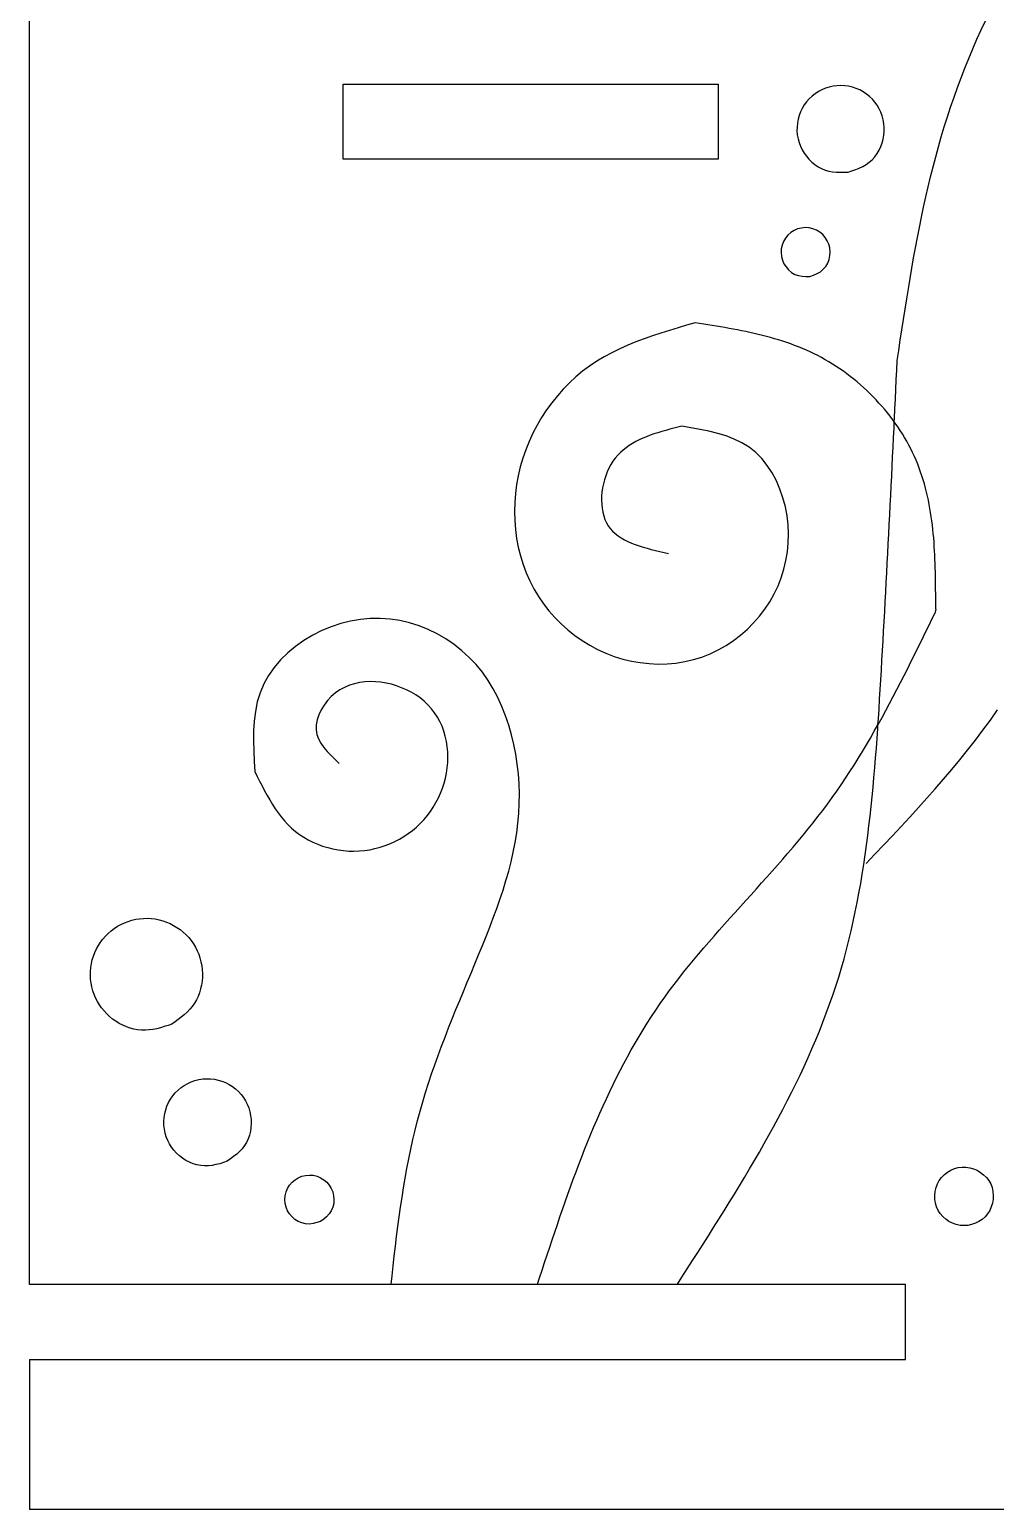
# Model space of a CAD drawing. Extents: x -3475 to 3475, y -2114 to 2114.
# Drawn here: x -1659 to -1288, y -1846 to -1277 of the extents above; entities that cross this region are included whole.
import ezdxf

# ---------------------------------------------------------------- set-up
doc = ezdxf.new("R2010")
doc.units = 0
doc.header["$MEASUREMENT"] = 0
doc.layers.get('0').update_dxf_attribs({"linetype": 'CONTINUOUS'})

msp = doc.modelspace()

# ---------------------------------------------------------------- linework, layer by layer
for p, q in [((-1659.3, -1759.11), (-1659.3, -1182.43)), ((-1293.34, -1276.67), (-1291.64, -1273.05)), ((-1296.59, -1283.99), (-1294.99, -1280.32)), ((-1294.99, -1280.32), (-1293.34, -1276.67)), ((-1298.13, -1287.68), (-1296.59, -1283.99)), ((-1301.08, -1295.11), (-1299.63, -1291.39)), ((-1299.63, -1291.39), (-1298.13, -1287.68)), ((-1302.48, -1298.86), (-1301.08, -1295.11)), ((-1538.78, -1326.41), (-1538.78, -1297.56)), ((-1538.78, -1297.56), (-1394.54, -1297.56)), ((-1394.54, -1297.56), (-1394.54, -1326.41)), ((-1358.42, -1302.23), (-1359.51, -1303.26)), ((-1357.24, -1301.29), (-1358.42, -1302.23)), ((-1355.97, -1300.47), (-1357.24, -1301.29)), ((-1354.64, -1299.76), (-1355.97, -1300.47)), ((-1353.25, -1299.18), (-1354.64, -1299.76)), ((-1351.82, -1298.72), (-1353.25, -1299.18)), ((-1350.34, -1298.39), (-1351.82, -1298.72)), ((-1348.85, -1298.19), (-1350.34, -1298.39)), ((-1347.34, -1298.14), (-1348.85, -1298.19)), ((-1345.84, -1298.21), (-1347.34, -1298.14)), ((-1344.34, -1298.42), (-1345.84, -1298.21)), ((-1342.87, -1298.76), (-1344.34, -1298.42)), ((-1341.44, -1299.23), (-1342.87, -1298.76)), ((-1340.06, -1299.83), (-1341.44, -1299.23)), ((-1338.74, -1300.55), (-1340.06, -1299.83)), ((-1337.48, -1301.39), (-1338.74, -1300.55)), ((-1336.31, -1302.33), (-1337.48, -1301.39)), ((-1335.22, -1303.38), (-1336.31, -1302.33)), ((-1305.12, -1306.4), (-1303.83, -1302.62)), ((-1303.83, -1302.62), (-1302.48, -1298.86)), ((-1362.84, -1308.25), (-1363.38, -1309.66)), ((-1362.18, -1306.9), (-1362.84, -1308.25)), ((-1361.4, -1305.61), (-1362.18, -1306.9)), ((-1360.51, -1304.39), (-1361.4, -1305.61)), ((-1359.51, -1303.26), (-1360.51, -1304.39)), ((-1334.24, -1304.52), (-1335.22, -1303.38)), ((-1333.36, -1305.74), (-1334.24, -1304.52)), ((-1332.59, -1307.04), (-1333.36, -1305.74)), ((-1331.94, -1308.41), (-1332.59, -1307.04)), ((-1331.42, -1309.82), (-1331.94, -1308.41)), ((-1306.37, -1310.19), (-1305.12, -1306.4)), ((-1364.2, -1314.1), (-1364.21, -1315.61)), ((-1364.06, -1312.6), (-1364.2, -1314.1)), ((-1363.79, -1311.11), (-1364.06, -1312.6)), ((-1363.38, -1309.66), (-1363.79, -1311.11)), ((-1331.02, -1311.27), (-1331.42, -1309.82)), ((-1330.76, -1312.75), (-1331.02, -1311.27)), ((-1330.64, -1314.25), (-1330.76, -1312.75)), ((-1330.65, -1315.75), (-1330.64, -1314.25)), ((-1308.72, -1317.81), (-1307.57, -1314)), ((-1307.57, -1314), (-1306.37, -1310.19)), ((-1364.21, -1315.61), (-1364.09, -1317.11)), ((-1364.09, -1317.11), (-1363.82, -1318.59)), ((-1363.82, -1318.59), (-1363.43, -1320.04)), ((-1363.43, -1320.04), (-1362.9, -1321.44)), ((-1331.47, -1320.19), (-1331.06, -1318.73)), ((-1331.06, -1318.73), (-1330.79, -1317.25)), ((-1330.79, -1317.25), (-1330.65, -1315.75)), ((-1309.82, -1321.65), (-1308.72, -1317.81)), ((-1362.9, -1321.44), (-1362.26, -1322.8)), ((-1362.26, -1322.8), (-1361.49, -1324.1)), ((-1361.49, -1324.1), (-1360.61, -1325.34)), ((-1360.61, -1325.34), (-1359.62, -1326.49)), ((-1335.32, -1326.64), (-1334.33, -1325.53)), ((-1334.33, -1325.53), (-1333.44, -1324.3)), ((-1333.44, -1324.3), (-1332.66, -1323)), ((-1332.66, -1323), (-1332, -1321.62)), ((-1332, -1321.62), (-1331.47, -1320.19)), ((-1311.89, -1329.34), (-1310.88, -1325.49)), ((-1310.88, -1325.49), (-1309.82, -1321.65)), ((-1394.54, -1326.41), (-1538.78, -1326.41)), ((-1359.62, -1326.49), (-1358.53, -1327.56)), ((-1358.53, -1327.56), (-1357.35, -1328.52)), ((-1357.35, -1328.52), (-1356.1, -1329.37)), ((-1356.1, -1329.37), (-1354.78, -1330.08)), ((-1354.78, -1330.08), (-1353.4, -1330.64)), ((-1353.4, -1330.64), (-1351.98, -1331.03)), ((-1351.98, -1331.03), (-1350.53, -1331.29)), ((-1350.53, -1331.29), (-1349.05, -1331.44)), ((-1349.05, -1331.44), (-1347.54, -1331.49)), ((-1347.54, -1331.49), (-1346.03, -1331.5)), ((-1346.03, -1331.5), (-1344.5, -1331.47)), ((-1344.5, -1331.47), (-1343.06, -1330.97)), ((-1343.06, -1330.97), (-1341.64, -1330.45)), ((-1341.64, -1330.45), (-1340.24, -1329.88)), ((-1340.24, -1329.88), (-1338.9, -1329.24)), ((-1338.9, -1329.24), (-1337.62, -1328.5)), ((-1337.62, -1328.5), (-1336.43, -1327.64)), ((-1336.43, -1327.64), (-1335.32, -1326.64)), ((-1312.86, -1333.21), (-1311.89, -1329.34)), ((-1314.68, -1340.96), (-1313.79, -1337.08)), ((-1313.79, -1337.08), (-1312.86, -1333.21)), ((-1315.53, -1344.85), (-1314.68, -1340.96)), ((-1316.36, -1348.75), (-1315.53, -1344.85)), ((-1365.32, -1353.88), (-1366.57, -1354.68)), ((-1363.96, -1353.29), (-1365.32, -1353.88)), ((-1362.53, -1352.92), (-1363.96, -1353.29)), ((-1361.05, -1352.78), (-1362.53, -1352.92)), ((-1359.57, -1352.87), (-1361.05, -1352.78)), ((-1358.12, -1353.19), (-1359.57, -1352.87)), ((-1356.75, -1353.73), (-1358.12, -1353.19)), ((-1355.47, -1354.48), (-1356.75, -1353.73)), ((-1317.92, -1356.58), (-1317.15, -1352.66)), ((-1317.15, -1352.66), (-1316.36, -1348.75)), ((-1369.92, -1359.45), (-1370.23, -1360.9)), ((-1369.37, -1358.07), (-1369.92, -1359.45)), ((-1368.62, -1356.8), (-1369.37, -1358.07)), ((-1367.68, -1355.66), (-1368.62, -1356.8)), ((-1366.57, -1354.68), (-1367.68, -1355.66)), ((-1354.33, -1355.42), (-1355.47, -1354.48)), ((-1353.35, -1356.53), (-1354.33, -1355.42)), ((-1352.55, -1357.79), (-1353.35, -1356.53)), ((-1351.96, -1359.15), (-1352.55, -1357.79)), ((-1351.59, -1360.58), (-1351.96, -1359.15)), ((-1318.65, -1360.5), (-1317.92, -1356.58)), ((-1370.23, -1360.9), (-1370.32, -1362.38)), ((-1370.32, -1362.38), (-1370.18, -1363.85)), ((-1370.18, -1363.85), (-1369.81, -1365.28)), ((-1369.81, -1365.28), (-1369.22, -1366.64)), ((-1352.4, -1366.37), (-1351.86, -1364.97)), ((-1351.86, -1364.97), (-1351.54, -1363.52)), ((-1351.45, -1362.05), (-1351.59, -1360.58)), ((-1351.54, -1363.52), (-1351.45, -1362.05)), ((-1320.06, -1368.36), (-1319.37, -1364.43)), ((-1319.37, -1364.43), (-1318.65, -1360.5)), ((-1369.22, -1366.64), (-1368.43, -1367.89)), ((-1368.43, -1367.89), (-1367.45, -1369.02)), ((-1367.45, -1369.02), (-1366.3, -1369.98)), ((-1366.3, -1369.98), (-1365.03, -1370.73)), ((-1365.03, -1370.73), (-1363.66, -1371.22)), ((-1363.66, -1371.22), (-1362.22, -1371.46)), ((-1359.25, -1371.52), (-1357.84, -1371.02)), ((-1357.84, -1371.02), (-1356.48, -1370.45)), ((-1356.48, -1370.45), (-1355.21, -1369.73)), ((-1355.21, -1369.73), (-1354.09, -1368.8)), ((-1354.09, -1368.8), (-1353.15, -1367.66)), ((-1353.15, -1367.66), (-1352.4, -1366.37)), ((-1320.73, -1372.3), (-1320.06, -1368.36)), ((-1362.22, -1371.46), (-1360.75, -1371.53)), ((-1360.75, -1371.53), (-1359.25, -1371.52)), ((-1322.02, -1380.19), (-1321.38, -1376.24)), ((-1321.38, -1376.24), (-1320.73, -1372.3)), ((-1322.65, -1384.14), (-1322.02, -1380.19)), ((-1323.87, -1392.05), (-1323.26, -1388.09)), ((-1323.26, -1388.09), (-1322.65, -1384.14)), ((-1416.54, -1393.32), (-1419.79, -1394.39)), ((-1413.26, -1392.29), (-1416.54, -1393.32)), ((-1409.96, -1391.29), (-1413.26, -1392.29)), ((-1406.65, -1390.32), (-1409.96, -1391.29)), ((-1403.34, -1389.36), (-1406.65, -1390.32)), ((-1401.71, -1389.62), (-1403.34, -1389.36)), ((-1400.08, -1389.87), (-1401.71, -1389.62)), ((-1398.45, -1390.13), (-1400.08, -1389.87)), ((-1396.82, -1390.4), (-1398.45, -1390.13)), ((-1395.19, -1390.67), (-1396.82, -1390.4)), ((-1393.57, -1390.94), (-1395.19, -1390.67)), ((-1391.95, -1391.22), (-1393.57, -1390.94)), ((-1390.33, -1391.51), (-1391.95, -1391.22)), ((-1388.71, -1391.8), (-1390.33, -1391.51)), ((-1387.1, -1392.11), (-1388.71, -1391.8)), ((-1385.49, -1392.43), (-1387.1, -1392.11)), ((-1383.89, -1392.76), (-1385.49, -1392.43)), ((-1382.29, -1393.1), (-1383.89, -1392.76)), ((-1380.69, -1393.46), (-1382.29, -1393.1)), ((-1379.1, -1393.83), (-1380.69, -1393.46)), ((-1377.52, -1394.22), (-1379.1, -1393.83)), ((-1324.47, -1396), (-1323.87, -1392.05)), ((-1432.37, -1399.38), (-1435.37, -1400.85)), ((-1429.3, -1398.01), (-1432.37, -1399.38)), ((-1426.17, -1396.73), (-1429.3, -1398.01)), ((-1423, -1395.53), (-1426.17, -1396.73)), ((-1419.79, -1394.39), (-1423, -1395.53)), ((-1375.94, -1394.62), (-1377.52, -1394.22)), ((-1374.37, -1395.05), (-1375.94, -1394.62)), ((-1372.81, -1395.49), (-1374.37, -1395.05)), ((-1371.26, -1395.96), (-1372.81, -1395.49)), ((-1369.71, -1396.45), (-1371.26, -1395.96)), ((-1368.17, -1396.96), (-1369.71, -1396.45)), ((-1366.64, -1397.49), (-1368.17, -1396.96)), ((-1365.12, -1398.05), (-1366.64, -1397.49)), ((-1363.61, -1398.64), (-1365.12, -1398.05)), ((-1362.11, -1399.25), (-1363.61, -1398.64)), ((-1360.61, -1399.89), (-1362.11, -1399.25)), ((-1325.06, -1399.96), (-1324.47, -1396)), ((-1441.17, -1404.15), (-1443.94, -1405.99)), ((-1438.31, -1402.43), (-1441.17, -1404.15)), ((-1435.37, -1400.85), (-1438.31, -1402.43)), ((-1359.13, -1400.56), (-1360.61, -1399.89)), ((-1357.66, -1401.26), (-1359.13, -1400.56)), ((-1356.21, -1402), (-1357.66, -1401.26)), ((-1354.76, -1402.76), (-1356.21, -1402)), ((-1353.33, -1403.56), (-1354.76, -1402.76)), ((-1351.91, -1404.39), (-1353.33, -1403.56)), ((-1350.5, -1405.25), (-1351.91, -1404.39)), ((-1349.11, -1406.15), (-1350.5, -1405.25)), ((-1325.83, -1407.62), (-1325.66, -1403.92)), ((-1325.66, -1403.92), (-1325.06, -1399.96)), ((-1449.22, -1410.13), (-1451.7, -1412.42)), ((-1446.63, -1407.99), (-1449.22, -1410.13)), ((-1443.94, -1405.99), (-1446.63, -1407.99)), ((-1347.73, -1407.07), (-1349.11, -1406.15)), ((-1346.37, -1408.02), (-1347.73, -1407.07)), ((-1345.03, -1409), (-1346.37, -1408.02)), ((-1343.7, -1410.01), (-1345.03, -1409)), ((-1342.39, -1411.04), (-1343.7, -1410.01)), ((-1341.11, -1412.1), (-1342.39, -1411.04)), ((-1326.01, -1411.32), (-1325.83, -1407.62)), ((-1454.08, -1414.85), (-1456.35, -1417.4)), ((-1451.7, -1412.42), (-1454.08, -1414.85)), ((-1339.84, -1413.19), (-1341.11, -1412.1)), ((-1338.59, -1414.3), (-1339.84, -1413.19)), ((-1337.36, -1415.43), (-1338.59, -1414.3)), ((-1336.16, -1416.59), (-1337.36, -1415.43)), ((-1334.98, -1417.78), (-1336.16, -1416.59)), ((-1326.36, -1418.73), (-1326.18, -1415.03)), ((-1326.18, -1415.03), (-1326.01, -1411.32)), ((-1458.49, -1420.08), (-1460.51, -1422.86)), ((-1456.35, -1417.4), (-1458.49, -1420.08)), ((-1333.82, -1418.98), (-1334.98, -1417.78)), ((-1332.68, -1420.21), (-1333.82, -1418.98)), ((-1331.57, -1421.45), (-1332.68, -1420.21)), ((-1330.49, -1422.72), (-1331.57, -1421.45)), ((-1326.72, -1426.14), (-1326.54, -1422.43)), ((-1326.54, -1422.43), (-1326.36, -1418.73)), ((-1462.39, -1425.75), (-1464.14, -1428.73)), ((-1460.51, -1422.86), (-1462.39, -1425.75)), ((-1329.43, -1424.01), (-1330.49, -1422.72)), ((-1328.4, -1425.32), (-1329.43, -1424.01)), ((-1327.4, -1426.64), (-1328.4, -1425.32)), ((-1326.78, -1427.49), (-1327.4, -1426.64)), ((-1326.89, -1429.84), (-1326.78, -1427.49)), ((-1326.78, -1427.49), (-1326.72, -1426.14)), ((-1326.42, -1427.98), (-1326.78, -1427.49)), ((-1325.48, -1429.34), (-1326.42, -1427.98)), ((-1465.74, -1431.8), (-1467.2, -1434.95)), ((-1464.14, -1428.73), (-1465.74, -1431.8)), ((-1423.52, -1433.76), (-1424.89, -1434.39)), ((-1422.12, -1433.17), (-1423.52, -1433.76)), ((-1420.69, -1432.62), (-1422.12, -1433.17)), ((-1419.23, -1432.11), (-1420.69, -1432.62)), ((-1417.74, -1431.63), (-1419.23, -1432.11)), ((-1416.23, -1431.17), (-1417.74, -1431.63)), ((-1414.7, -1430.73), (-1416.23, -1431.17)), ((-1413.16, -1430.31), (-1414.7, -1430.73)), ((-1411.6, -1429.9), (-1413.16, -1430.31)), ((-1410.04, -1429.5), (-1411.6, -1429.9)), ((-1408.48, -1429.1), (-1410.04, -1429.5)), ((-1404.97, -1429.7), (-1408.48, -1429.1)), ((-1401.49, -1430.34), (-1404.97, -1429.7)), ((-1398.06, -1431.05), (-1401.49, -1430.34)), ((-1394.71, -1431.89), (-1398.06, -1431.05)), ((-1391.47, -1432.89), (-1394.71, -1431.89)), ((-1388.36, -1434.08), (-1391.47, -1432.89)), ((-1327.25, -1437.25), (-1327.07, -1433.55)), ((-1327.07, -1433.55), (-1326.89, -1429.84)), ((-1324.56, -1430.72), (-1325.48, -1429.34)), ((-1323.68, -1432.11), (-1324.56, -1430.72)), ((-1322.83, -1433.52), (-1323.68, -1432.11)), ((-1322.01, -1434.94), (-1322.83, -1433.52)), ((-1468.5, -1438.17), (-1469.64, -1441.45)), ((-1467.2, -1434.95), (-1468.5, -1438.17)), ((-1432.13, -1439.27), (-1433.14, -1440.31)), ((-1431.05, -1438.3), (-1432.13, -1439.27)), ((-1429.92, -1437.4), (-1431.05, -1438.3)), ((-1428.74, -1436.56), (-1429.92, -1437.4)), ((-1427.5, -1435.78), (-1428.74, -1436.56)), ((-1426.22, -1435.06), (-1427.5, -1435.78)), ((-1424.89, -1434.39), (-1426.22, -1435.06)), ((-1385.41, -1435.51), (-1388.36, -1434.08)), ((-1382.64, -1437.23), (-1385.41, -1435.51)), ((-1380.08, -1439.26), (-1382.64, -1437.23)), ((-1377.75, -1441.6), (-1380.08, -1439.26)), ((-1327.43, -1440.96), (-1327.25, -1437.25)), ((-1321.22, -1436.37), (-1322.01, -1434.94)), ((-1320.46, -1437.82), (-1321.22, -1436.37)), ((-1319.74, -1439.28), (-1320.46, -1437.82)), ((-1319.06, -1440.75), (-1319.74, -1439.28)), ((-1470.61, -1444.78), (-1471.41, -1448.16)), ((-1469.64, -1441.45), (-1470.61, -1444.78)), ((-1436.51, -1445.26), (-1437.16, -1446.68)), ((-1435.78, -1443.9), (-1436.51, -1445.26)), ((-1434.97, -1442.62), (-1435.78, -1443.9)), ((-1434.09, -1441.42), (-1434.97, -1442.62)), ((-1433.14, -1440.31), (-1434.09, -1441.42)), ((-1375.65, -1444.22), (-1377.75, -1441.6)), ((-1373.78, -1447.08), (-1375.65, -1444.22)), ((-1327.79, -1448.38), (-1327.61, -1444.67)), ((-1327.61, -1444.67), (-1327.43, -1440.96)), ((-1318.41, -1442.23), (-1319.06, -1440.75)), ((-1317.8, -1443.73), (-1318.41, -1442.23)), ((-1317.22, -1445.23), (-1317.8, -1443.73)), ((-1316.67, -1446.74), (-1317.22, -1445.23)), ((-1471.41, -1448.16), (-1472.03, -1451.58)), ((-1438.23, -1449.69), (-1438.64, -1451.25)), ((-1437.74, -1448.16), (-1438.23, -1449.69)), ((-1437.16, -1446.68), (-1437.74, -1448.16)), ((-1372.15, -1450.14), (-1373.78, -1447.08)), ((-1370.75, -1453.35), (-1372.15, -1450.14)), ((-1327.98, -1452.08), (-1327.79, -1448.38)), ((-1316.15, -1448.26), (-1316.67, -1446.74)), ((-1315.67, -1449.8), (-1316.15, -1448.26)), ((-1315.22, -1451.34), (-1315.67, -1449.8)), ((-1472.48, -1455.03), (-1472.75, -1458.49)), ((-1472.03, -1451.58), (-1472.48, -1455.03)), ((-1439.33, -1456.03), (-1439.37, -1457.61)), ((-1439.19, -1454.43), (-1439.33, -1456.03)), ((-1438.96, -1452.84), (-1439.19, -1454.43)), ((-1438.64, -1451.25), (-1438.96, -1452.84)), ((-1369.6, -1456.69), (-1370.75, -1453.35)), ((-1368.69, -1460.12), (-1369.6, -1456.69)), ((-1328.34, -1459.51), (-1328.16, -1455.8)), ((-1328.16, -1455.8), (-1327.98, -1452.08)), ((-1314.8, -1452.89), (-1315.22, -1451.34)), ((-1314.4, -1454.45), (-1314.8, -1452.89)), ((-1314.03, -1456.01), (-1314.4, -1454.45)), ((-1313.69, -1457.59), (-1314.03, -1456.01)), ((-1472.75, -1458.49), (-1472.84, -1461.95)), ((-1472.84, -1461.95), (-1472.75, -1465.41)), ((-1439.37, -1457.61), (-1439.31, -1459.17)), ((-1439.31, -1459.17), (-1439.16, -1460.7)), ((-1439.16, -1460.7), (-1438.9, -1462.18)), ((-1438.9, -1462.18), (-1438.54, -1463.6)), ((-1368.04, -1463.58), (-1368.69, -1460.12)), ((-1328.53, -1463.22), (-1328.34, -1459.51)), ((-1313.38, -1459.17), (-1313.69, -1457.59)), ((-1313.08, -1460.76), (-1313.38, -1459.17)), ((-1312.82, -1462.36), (-1313.08, -1460.76)), ((-1312.57, -1463.96), (-1312.82, -1462.36)), ((-1472.75, -1465.41), (-1472.48, -1468.86)), ((-1438.54, -1463.6), (-1438.07, -1464.95)), ((-1438.07, -1464.95), (-1437.49, -1466.22)), ((-1437.49, -1466.22), (-1436.79, -1467.4)), ((-1436.79, -1467.4), (-1435.99, -1468.5)), ((-1367.63, -1467.06), (-1368.04, -1463.58)), ((-1367.47, -1470.53), (-1367.63, -1467.06)), ((-1328.91, -1470.65), (-1328.72, -1466.94)), ((-1328.72, -1466.94), (-1328.53, -1463.22)), ((-1312.35, -1465.57), (-1312.57, -1463.96)), ((-1312.14, -1467.19), (-1312.35, -1465.57)), ((-1311.96, -1468.81), (-1312.14, -1467.19)), ((-1472.48, -1468.86), (-1472.02, -1472.28)), ((-1472.02, -1472.28), (-1471.39, -1475.66)), ((-1435.99, -1468.5), (-1435.09, -1469.5)), ((-1435.09, -1469.5), (-1434.09, -1470.43)), ((-1434.09, -1470.43), (-1433, -1471.28)), ((-1433, -1471.28), (-1431.83, -1472.07)), ((-1431.83, -1472.07), (-1430.58, -1472.79)), ((-1430.58, -1472.79), (-1429.26, -1473.45)), ((-1429.26, -1473.45), (-1427.88, -1474.06)), ((-1367.56, -1473.99), (-1367.47, -1470.53)), ((-1329.1, -1474.37), (-1328.91, -1470.65)), ((-1311.79, -1470.44), (-1311.96, -1468.81)), ((-1311.65, -1472.07), (-1311.79, -1470.44)), ((-1311.51, -1473.71), (-1311.65, -1472.07)), ((-1311.4, -1475.35), (-1311.51, -1473.71)), ((-1471.39, -1475.66), (-1470.56, -1478.99)), ((-1470.56, -1478.99), (-1469.56, -1482.27)), ((-1427.88, -1474.06), (-1426.44, -1474.62)), ((-1426.44, -1474.62), (-1424.95, -1475.14)), ((-1424.95, -1475.14), (-1423.42, -1475.62)), ((-1423.42, -1475.62), (-1421.84, -1476.07)), ((-1421.84, -1476.07), (-1420.24, -1476.49)), ((-1420.24, -1476.49), (-1418.61, -1476.89)), ((-1418.61, -1476.89), (-1416.96, -1477.28)), ((-1416.96, -1477.28), (-1415.3, -1477.65)), ((-1415.3, -1477.65), (-1413.63, -1478.02)), ((-1368.45, -1480.79), (-1367.89, -1477.41)), ((-1367.89, -1477.41), (-1367.56, -1473.99)), ((-1329.48, -1481.81), (-1329.29, -1478.09)), ((-1329.29, -1478.09), (-1329.1, -1474.37)), ((-1311.3, -1477), (-1311.4, -1475.35)), ((-1311.21, -1478.65), (-1311.3, -1477)), ((-1311.14, -1480.3), (-1311.21, -1478.65)), ((-1469.56, -1482.27), (-1468.37, -1485.47)), ((-1370.26, -1487.37), (-1369.24, -1484.12)), ((-1369.24, -1484.12), (-1368.45, -1480.79)), ((-1329.68, -1485.53), (-1329.48, -1481.81)), ((-1311.07, -1481.96), (-1311.14, -1480.3)), ((-1311.02, -1483.62), (-1311.07, -1481.96)), ((-1310.98, -1485.29), (-1311.02, -1483.62)), ((-1468.37, -1485.47), (-1466.99, -1488.6)), ((-1466.99, -1488.6), (-1465.42, -1491.64)), ((-1372.97, -1493.63), (-1371.51, -1490.55)), ((-1371.51, -1490.55), (-1370.26, -1487.37)), ((-1330.08, -1492.98), (-1329.88, -1489.26)), ((-1329.88, -1489.26), (-1329.68, -1485.53)), ((-1310.94, -1486.95), (-1310.98, -1485.29)), ((-1310.92, -1488.62), (-1310.94, -1486.95)), ((-1310.9, -1490.29), (-1310.92, -1488.62)), ((-1310.89, -1491.97), (-1310.9, -1490.29)), ((-1465.42, -1491.64), (-1463.66, -1494.58)), ((-1463.66, -1494.58), (-1461.73, -1497.41)), ((-1374.64, -1496.61), (-1372.97, -1493.63)), ((-1330.28, -1496.71), (-1330.08, -1492.98)), ((-1310.88, -1493.64), (-1310.89, -1491.97)), ((-1310.88, -1495.32), (-1310.88, -1493.64)), ((-1310.87, -1496.99), (-1310.88, -1495.32)), ((-1461.73, -1497.41), (-1459.62, -1500.11)), ((-1459.62, -1500.11), (-1457.35, -1502.7)), ((-1380.87, -1504.79), (-1378.61, -1502.21)), ((-1378.61, -1502.21), (-1376.53, -1499.47)), ((-1376.53, -1499.47), (-1374.64, -1496.61)), ((-1330.69, -1504.18), (-1330.48, -1500.44)), ((-1330.48, -1500.44), (-1330.28, -1496.71)), ((-1312.21, -1503.1), (-1311.24, -1501.11)), ((-1310.88, -1499.51), (-1311.24, -1501.11)), ((-1310.88, -1499.51), (-1310.87, -1498.67)), ((-1310.87, -1498.67), (-1310.87, -1496.99)), ((-1546.93, -1507.71), (-1550.43, -1509.48)), ((-1543.32, -1506.22), (-1546.93, -1507.71)), ((-1539.64, -1505.01), (-1543.32, -1506.22)), ((-1535.89, -1504.08), (-1539.64, -1505.01)), ((-1532.11, -1503.45), (-1535.89, -1504.08)), ((-1528.3, -1503.1), (-1532.11, -1503.45)), ((-1524.48, -1503.05), (-1528.3, -1503.1)), ((-1520.68, -1503.29), (-1524.48, -1503.05)), ((-1516.91, -1503.84), (-1520.68, -1503.29)), ((-1513.19, -1504.69), (-1516.91, -1503.84)), ((-1509.54, -1505.84), (-1513.19, -1504.69)), ((-1505.98, -1507.26), (-1509.54, -1505.84)), ((-1502.53, -1508.95), (-1505.98, -1507.26)), ((-1457.35, -1502.7), (-1454.92, -1505.14)), ((-1454.92, -1505.14), (-1452.36, -1507.44)), ((-1452.36, -1507.44), (-1449.66, -1509.58)), ((-1385.9, -1509.5), (-1383.3, -1507.23)), ((-1383.3, -1507.23), (-1380.87, -1504.79)), ((-1331.11, -1511.65), (-1330.9, -1507.91)), ((-1330.9, -1507.91), (-1330.69, -1504.18)), ((-1314.88, -1508.59), (-1313.54, -1505.85)), ((-1313.54, -1505.85), (-1312.21, -1503.1)), ((-1553.81, -1511.51), (-1557.01, -1513.79)), ((-1550.43, -1509.48), (-1553.81, -1511.51)), ((-1499.21, -1510.89), (-1502.53, -1508.95)), ((-1496.03, -1513.06), (-1499.21, -1510.89)), ((-1493.03, -1515.45), (-1496.03, -1513.06)), ((-1449.66, -1509.58), (-1446.84, -1511.56)), ((-1446.84, -1511.56), (-1443.9, -1513.36)), ((-1443.9, -1513.36), (-1440.86, -1514.98)), ((-1394.49, -1515.17), (-1391.5, -1513.48)), ((-1391.5, -1513.48), (-1388.63, -1511.58)), ((-1388.63, -1511.58), (-1385.9, -1509.5)), ((-1331.32, -1515.39), (-1331.11, -1511.65)), ((-1317.56, -1514.08), (-1316.21, -1511.34)), ((-1316.21, -1511.34), (-1314.88, -1508.59)), ((-1562.77, -1519.01), (-1565.25, -1521.92)), ((-1560.01, -1516.29), (-1562.77, -1519.01)), ((-1557.01, -1513.79), (-1560.01, -1516.29)), ((-1490.21, -1518.04), (-1493.03, -1515.45)), ((-1487.6, -1520.82), (-1490.21, -1518.04)), ((-1440.86, -1514.98), (-1437.73, -1516.41)), ((-1437.73, -1516.41), (-1434.51, -1517.64)), ((-1434.51, -1517.64), (-1431.22, -1518.65)), ((-1431.22, -1518.65), (-1427.86, -1519.46)), ((-1407.37, -1519.65), (-1404.04, -1518.89)), ((-1404.04, -1518.89), (-1400.77, -1517.88)), ((-1400.77, -1517.88), (-1397.58, -1516.64)), ((-1397.58, -1516.64), (-1394.49, -1515.17)), ((-1331.76, -1522.88), (-1331.54, -1519.13)), ((-1331.54, -1519.13), (-1331.32, -1515.39)), ((-1320.26, -1519.54), (-1318.91, -1516.81)), ((-1318.91, -1516.81), (-1317.56, -1514.08)), ((-1567.42, -1525), (-1569.24, -1528.25)), ((-1565.25, -1521.92), (-1567.42, -1525)), ((-1485.2, -1523.77), (-1487.6, -1520.82)), ((-1483.01, -1526.88), (-1485.2, -1523.77)), ((-1427.86, -1519.46), (-1424.47, -1520.05)), ((-1424.47, -1520.05), (-1421.04, -1520.42)), ((-1421.04, -1520.42), (-1417.6, -1520.57)), ((-1417.6, -1520.57), (-1414.17, -1520.49)), ((-1414.17, -1520.49), (-1410.75, -1520.19)), ((-1410.75, -1520.19), (-1407.37, -1519.65)), ((-1331.98, -1526.63), (-1331.76, -1522.88)), ((-1324.39, -1527.7), (-1323, -1524.99)), ((-1323, -1524.99), (-1321.63, -1522.27)), ((-1321.63, -1522.27), (-1320.26, -1519.54)), ((-1569.24, -1528.25), (-1570.67, -1531.64)), ((-1539.98, -1530.52), (-1541.69, -1531.71)), ((-1538.19, -1529.54), (-1539.98, -1530.52)), ((-1536.32, -1528.75), (-1538.19, -1529.54)), ((-1534.39, -1528.14), (-1536.32, -1528.75)), ((-1532.4, -1527.7), (-1534.39, -1528.14)), ((-1530.38, -1527.44), (-1532.4, -1527.7)), ((-1528.33, -1527.34), (-1530.38, -1527.44)), ((-1526.27, -1527.38), (-1528.33, -1527.34)), ((-1524.21, -1527.58), (-1526.27, -1527.38)), ((-1522.17, -1527.91), (-1524.21, -1527.58)), ((-1520.15, -1528.37), (-1522.17, -1527.91)), ((-1518.16, -1528.96), (-1520.15, -1528.37)), ((-1516.23, -1529.67), (-1518.16, -1528.96)), ((-1514.35, -1530.49), (-1516.23, -1529.67)), ((-1512.54, -1531.43), (-1514.35, -1530.49)), ((-1481.03, -1530.12), (-1483.01, -1526.88)), ((-1479.24, -1533.49), (-1481.03, -1530.12)), ((-1332.43, -1534.13), (-1332.2, -1530.38)), ((-1332.2, -1530.38), (-1331.98, -1526.63)), ((-1327.19, -1533.1), (-1325.78, -1530.41)), ((-1325.78, -1530.41), (-1324.39, -1527.7)), ((-1571.73, -1535.15), (-1572.47, -1538.77)), ((-1570.67, -1531.64), (-1571.73, -1535.15)), ((-1546.06, -1536.37), (-1547.18, -1538.19)), ((-1544.75, -1534.66), (-1546.06, -1536.37)), ((-1543.28, -1533.09), (-1544.75, -1534.66)), ((-1541.69, -1531.71), (-1543.28, -1533.09)), ((-1510.8, -1532.48), (-1512.54, -1531.43)), ((-1509.15, -1533.64), (-1510.8, -1532.48)), ((-1507.6, -1534.91), (-1509.15, -1533.64)), ((-1506.14, -1536.28), (-1507.6, -1534.91)), ((-1504.8, -1537.75), (-1506.14, -1536.28)), ((-1477.65, -1536.96), (-1479.24, -1533.49)), ((-1332.66, -1537.89), (-1332.43, -1534.13)), ((-1330.05, -1538.47), (-1328.61, -1535.79)), ((-1328.61, -1535.79), (-1327.19, -1533.1)), ((-1572.47, -1538.77), (-1572.93, -1542.49)), ((-1548.71, -1542.01), (-1549.06, -1543.93)), ((-1548.07, -1540.08), (-1548.71, -1542.01)), ((-1547.18, -1538.19), (-1548.07, -1540.08)), ((-1503.58, -1539.31), (-1504.8, -1537.75)), ((-1502.49, -1540.97), (-1503.58, -1539.31)), ((-1501.54, -1542.72), (-1502.49, -1540.97)), ((-1476.24, -1540.52), (-1477.65, -1536.96)), ((-1475.01, -1544.14), (-1476.24, -1540.52)), ((-1333.06, -1543.92), (-1332.9, -1541.65)), ((-1332.98, -1543.79), (-1331.51, -1541.13)), ((-1332.9, -1541.65), (-1332.66, -1537.89)), ((-1331.51, -1541.13), (-1330.05, -1538.47)), ((-1289.86, -1542.14), (-1287.11, -1538.21)), ((-1573.16, -1546.29), (-1573.21, -1550.15)), ((-1572.93, -1542.49), (-1573.16, -1546.29)), ((-1549.06, -1543.93), (-1549.1, -1545.82)), ((-1549.1, -1545.82), (-1548.8, -1547.64)), ((-1548.8, -1547.64), (-1548.18, -1549.38)), ((-1500.71, -1544.53), (-1501.54, -1542.72)), ((-1500.02, -1546.42), (-1500.71, -1544.53)), ((-1499.45, -1548.35), (-1500.02, -1546.42)), ((-1473.95, -1547.82), (-1475.01, -1544.14)), ((-1335.99, -1549.05), (-1334.47, -1546.43)), ((-1334.47, -1546.43), (-1333.06, -1543.92)), ((-1333.42, -1549.16), (-1333.15, -1545.4)), ((-1333.15, -1545.4), (-1333.06, -1543.92)), ((-1333.02, -1543.85), (-1332.98, -1543.79)), ((-1295.6, -1549.86), (-1292.7, -1546.02)), ((-1292.7, -1546.02), (-1289.86, -1542.14)), ((-1573.21, -1550.15), (-1573.11, -1554.06)), ((-1548.18, -1549.38), (-1547.28, -1551.06)), ((-1547.28, -1551.06), (-1546.15, -1552.68)), ((-1546.15, -1552.68), (-1544.84, -1554.26)), ((-1499.01, -1550.33), (-1499.45, -1548.35)), ((-1498.69, -1552.34), (-1499.01, -1550.33)), ((-1498.5, -1554.37), (-1498.69, -1552.34)), ((-1473.05, -1551.54), (-1473.95, -1547.82)), ((-1472.32, -1555.29), (-1473.05, -1551.54)), ((-1339.08, -1554.27), (-1337.52, -1551.67)), ((-1337.52, -1551.67), (-1335.99, -1549.05)), ((-1333.98, -1556.67), (-1333.69, -1552.91)), ((-1333.69, -1552.91), (-1333.42, -1549.16)), ((-1298.58, -1553.66), (-1295.6, -1549.86)), ((-1573.11, -1554.06), (-1572.93, -1558)), ((-1572.93, -1558), (-1572.7, -1561.96)), ((-1544.84, -1554.26), (-1543.39, -1555.81)), ((-1543.39, -1555.81), (-1541.85, -1557.34)), ((-1541.85, -1557.34), (-1540.26, -1558.85)), ((-1498.67, -1560.49), (-1498.49, -1558.46)), ((-1498.44, -1556.42), (-1498.5, -1554.37)), ((-1498.49, -1558.46), (-1498.44, -1556.42)), ((-1471.75, -1559.05), (-1472.32, -1555.29)), ((-1471.34, -1562.84), (-1471.75, -1559.05)), ((-1342.26, -1559.41), (-1340.66, -1556.85)), ((-1340.66, -1556.85), (-1339.08, -1554.27)), ((-1334.28, -1560.42), (-1333.98, -1556.67)), ((-1304.71, -1561.15), (-1301.61, -1557.42)), ((-1301.61, -1557.42), (-1298.58, -1553.66)), ((-1572.7, -1561.96), (-1571.78, -1563.81)), ((-1571.78, -1563.81), (-1570.86, -1565.65)), ((-1499.89, -1566.45), (-1499.37, -1564.49)), ((-1499.37, -1564.49), (-1498.96, -1562.5)), ((-1498.96, -1562.5), (-1498.67, -1560.49)), ((-1471.08, -1566.63), (-1471.34, -1562.84)), ((-1347.24, -1567), (-1345.55, -1564.49)), ((-1345.55, -1564.49), (-1343.89, -1561.96)), ((-1343.89, -1561.96), (-1342.26, -1559.41)), ((-1334.94, -1567.91), (-1334.6, -1564.17)), ((-1334.6, -1564.17), (-1334.28, -1560.42)), ((-1311.04, -1568.52), (-1307.85, -1564.85)), ((-1307.85, -1564.85), (-1304.71, -1561.15)), ((-1570.86, -1565.65), (-1569.92, -1567.48)), ((-1569.92, -1567.48), (-1568.97, -1569.29)), ((-1568.97, -1569.29), (-1567.99, -1571.08)), ((-1502.09, -1572.09), (-1501.26, -1570.26)), ((-1501.26, -1570.26), (-1500.52, -1568.37)), ((-1500.52, -1568.37), (-1499.89, -1566.45)), ((-1470.97, -1570.43), (-1471.08, -1566.63)), ((-1471.01, -1574.22), (-1470.97, -1570.43)), ((-1350.7, -1571.96), (-1348.95, -1569.49)), ((-1348.95, -1569.49), (-1347.24, -1567)), ((-1335.3, -1571.65), (-1334.94, -1567.91)), ((-1314.27, -1572.17), (-1311.04, -1568.52)), ((-1567.99, -1571.08), (-1566.98, -1572.83)), ((-1566.98, -1572.83), (-1565.93, -1574.55)), ((-1565.93, -1574.55), (-1564.84, -1576.22)), ((-1564.84, -1576.22), (-1563.71, -1577.84)), ((-1505.19, -1577.28), (-1504.06, -1575.61)), ((-1504.06, -1575.61), (-1503.03, -1573.88)), ((-1503.03, -1573.88), (-1502.09, -1572.09)), ((-1471.19, -1578), (-1471.01, -1574.22)), ((-1354.29, -1576.84), (-1352.48, -1574.41)), ((-1352.48, -1574.41), (-1350.7, -1571.96)), ((-1336.09, -1579.12), (-1335.68, -1575.39)), ((-1335.68, -1575.39), (-1335.3, -1571.65)), ((-1320.84, -1579.41), (-1317.54, -1575.8)), ((-1317.54, -1575.8), (-1314.27, -1572.17)), ((-1563.71, -1577.84), (-1562.52, -1579.4)), ((-1562.52, -1579.4), (-1561.26, -1580.9)), ((-1561.26, -1580.9), (-1559.94, -1582.33)), ((-1510.55, -1583.27), (-1509.09, -1581.89)), ((-1509.09, -1581.89), (-1507.7, -1580.43)), ((-1507.7, -1580.43), (-1506.4, -1578.89)), ((-1506.4, -1578.89), (-1505.19, -1577.28)), ((-1471.98, -1585.51), (-1471.52, -1581.77)), ((-1471.52, -1581.77), (-1471.19, -1578)), ((-1359.89, -1584), (-1358, -1581.63)), ((-1358, -1581.63), (-1356.13, -1579.25)), ((-1356.13, -1579.25), (-1354.29, -1576.84)), ((-1336.52, -1582.84), (-1336.09, -1579.12)), ((-1324.17, -1583), (-1320.84, -1579.41)), ((-1559.94, -1582.33), (-1558.55, -1583.68)), ((-1558.55, -1583.68), (-1557.08, -1584.95)), ((-1557.08, -1584.95), (-1555.52, -1586.13)), ((-1555.52, -1586.13), (-1553.88, -1587.22)), ((-1553.88, -1587.22), (-1552.16, -1588.21)), ((-1517.11, -1587.92), (-1515.37, -1586.89)), ((-1515.37, -1586.89), (-1513.7, -1585.77)), ((-1513.7, -1585.77), (-1512.09, -1584.56)), ((-1512.09, -1584.56), (-1510.55, -1583.27)), ((-1472.58, -1589.23), (-1471.98, -1585.51)), ((-1363.76, -1588.69), (-1361.82, -1586.36)), ((-1361.82, -1586.36), (-1359.89, -1584)), ((-1337.46, -1590.26), (-1336.97, -1586.55)), ((-1336.97, -1586.55), (-1336.52, -1582.84)), ((-1330.87, -1590.16), (-1327.51, -1586.59)), ((-1327.51, -1586.59), (-1324.17, -1583)), ((-1552.16, -1588.21), (-1550.37, -1589.11)), ((-1550.37, -1589.11), (-1548.52, -1589.9)), ((-1548.52, -1589.9), (-1546.62, -1590.6)), ((-1546.62, -1590.6), (-1544.67, -1591.19)), ((-1544.67, -1591.19), (-1542.69, -1591.68)), ((-1542.69, -1591.68), (-1540.68, -1592.06)), ((-1540.68, -1592.06), (-1538.64, -1592.33)), ((-1538.64, -1592.33), (-1536.6, -1592.49)), ((-1536.6, -1592.49), (-1534.56, -1592.53)), ((-1534.56, -1592.53), (-1532.51, -1592.47)), ((-1532.51, -1592.47), (-1530.49, -1592.28)), ((-1530.49, -1592.28), (-1528.48, -1591.98)), ((-1528.48, -1591.98), (-1526.49, -1591.57)), ((-1526.49, -1591.57), (-1524.54, -1591.05)), ((-1524.54, -1591.05), (-1522.61, -1590.42)), ((-1522.61, -1590.42), (-1520.73, -1589.69)), ((-1520.73, -1589.69), (-1518.89, -1588.85)), ((-1518.89, -1588.85), (-1517.11, -1587.92)), ((-1474.13, -1596.59), (-1473.3, -1592.92)), ((-1473.3, -1592.92), (-1472.58, -1589.23)), ((-1367.7, -1593.33), (-1365.72, -1591.02)), ((-1365.72, -1591.02), (-1363.76, -1588.69)), ((-1337.98, -1593.96), (-1337.46, -1590.26)), ((-1334.24, -1593.73), (-1330.87, -1590.16)), ((-1475.07, -1600.24), (-1474.13, -1596.59)), ((-1373.73, -1600.21), (-1371.71, -1597.92)), ((-1371.71, -1597.92), (-1369.7, -1595.63)), ((-1369.7, -1595.63), (-1367.7, -1593.33)), ((-1339.11, -1601.33), (-1338.52, -1597.65)), ((-1338.52, -1597.65), (-1337.98, -1593.96)), ((-1337.62, -1597.29), (-1334.24, -1593.73)), ((-1477.23, -1607.48), (-1476.11, -1603.87)), ((-1476.11, -1603.87), (-1475.07, -1600.24)), ((-1377.8, -1604.76), (-1375.76, -1602.48)), ((-1375.76, -1602.48), (-1373.73, -1600.21)), ((-1339.72, -1605), (-1339.11, -1601.33)), ((-1478.42, -1611.07), (-1477.23, -1607.48)), ((-1383.93, -1611.55), (-1381.89, -1609.29)), ((-1381.89, -1609.29), (-1379.84, -1607.02)), ((-1379.84, -1607.02), (-1377.8, -1604.76)), ((-1341.07, -1612.3), (-1340.38, -1608.65)), ((-1340.38, -1608.65), (-1339.72, -1605)), ((-1481, -1618.22), (-1479.68, -1614.65)), ((-1479.68, -1614.65), (-1478.42, -1611.07)), ((-1388.02, -1616.08), (-1385.98, -1613.81)), ((-1385.98, -1613.81), (-1383.93, -1611.55)), ((-1342.57, -1619.55), (-1341.8, -1615.93)), ((-1341.8, -1615.93), (-1341.07, -1612.3)), ((-1626.73, -1622.25), (-1625.47, -1621.43)), ((-1625.47, -1621.43), (-1624.15, -1620.7)), ((-1624.15, -1620.7), (-1622.79, -1620.07)), ((-1622.79, -1620.07), (-1621.38, -1619.53)), ((-1621.38, -1619.53), (-1619.94, -1619.09)), ((-1619.94, -1619.09), (-1618.48, -1618.75)), ((-1618.48, -1618.75), (-1616.99, -1618.52)), ((-1616.99, -1618.52), (-1615.49, -1618.39)), ((-1615.49, -1618.39), (-1613.99, -1618.36)), ((-1613.99, -1618.36), (-1612.49, -1618.44)), ((-1612.49, -1618.44), (-1611, -1618.62)), ((-1611, -1618.62), (-1609.53, -1618.91)), ((-1609.53, -1618.91), (-1608.07, -1619.3)), ((-1608.07, -1619.3), (-1606.65, -1619.79)), ((-1606.65, -1619.79), (-1605.27, -1620.38)), ((-1605.27, -1620.38), (-1603.93, -1621.06)), ((-1603.93, -1621.06), (-1602.64, -1621.84)), ((-1482.37, -1621.77), (-1481, -1618.22)), ((-1394.11, -1622.89), (-1392.09, -1620.62)), ((-1392.09, -1620.62), (-1390.06, -1618.35)), ((-1390.06, -1618.35), (-1388.02, -1616.08)), ((-1343.39, -1623.16), (-1342.57, -1619.55)), ((-1632.02, -1627.53), (-1631.12, -1626.34)), ((-1631.12, -1626.34), (-1630.13, -1625.2)), ((-1630.13, -1625.2), (-1629.06, -1624.14)), ((-1629.06, -1624.14), (-1627.93, -1623.15)), ((-1627.93, -1623.15), (-1626.73, -1622.25)), ((-1602.64, -1621.84), (-1601.41, -1622.7)), ((-1601.41, -1622.7), (-1600.25, -1623.65)), ((-1600.25, -1623.65), (-1599.15, -1624.68)), ((-1599.15, -1624.68), (-1598.12, -1625.78)), ((-1598.12, -1625.78), (-1597.18, -1626.95)), ((-1597.18, -1626.95), (-1596.31, -1628.18)), ((-1485.2, -1628.85), (-1483.77, -1625.31)), ((-1483.77, -1625.31), (-1482.37, -1621.77)), ((-1398.11, -1627.47), (-1396.12, -1625.18)), ((-1396.12, -1625.18), (-1394.11, -1622.89)), ((-1345.16, -1630.32), (-1344.25, -1626.75)), ((-1344.25, -1626.75), (-1343.39, -1623.16)), ((-1635.19, -1634.31), (-1634.75, -1632.87)), ((-1634.75, -1632.87), (-1634.21, -1631.47)), ((-1634.21, -1631.47), (-1633.57, -1630.11)), ((-1633.57, -1630.11), (-1632.84, -1628.79)), ((-1632.84, -1628.79), (-1632.02, -1627.53)), ((-1596.31, -1628.18), (-1595.54, -1629.47)), ((-1595.54, -1629.47), (-1594.86, -1630.81)), ((-1594.86, -1630.81), (-1594.28, -1632.19)), ((-1594.28, -1632.19), (-1593.79, -1633.6)), ((-1488.1, -1635.89), (-1486.65, -1632.37)), ((-1486.65, -1632.37), (-1485.2, -1628.85)), ((-1403.99, -1634.41), (-1402.05, -1632.09)), ((-1402.05, -1632.09), (-1400.09, -1629.77)), ((-1400.09, -1629.77), (-1398.11, -1627.47)), ((-1346.12, -1633.88), (-1345.16, -1630.32)), ((-1635.92, -1640.26), (-1635.9, -1638.76)), ((-1635.9, -1638.76), (-1635.76, -1637.26)), ((-1635.76, -1637.26), (-1635.53, -1635.77)), ((-1635.53, -1635.77), (-1635.19, -1634.31)), ((-1593.79, -1633.6), (-1593.41, -1635.05)), ((-1593.41, -1635.05), (-1593.12, -1636.53)), ((-1593.12, -1636.53), (-1592.94, -1638.02)), ((-1592.94, -1638.02), (-1592.85, -1639.53)), ((-1489.56, -1639.41), (-1488.1, -1635.89)), ((-1407.79, -1639.11), (-1405.9, -1636.75)), ((-1405.9, -1636.75), (-1403.99, -1634.41)), ((-1348.18, -1640.95), (-1347.13, -1637.43)), ((-1347.13, -1637.43), (-1346.12, -1633.88)), ((-1635.84, -1641.76), (-1635.92, -1640.26)), ((-1635.66, -1643.26), (-1635.84, -1641.76)), ((-1635.37, -1644.73), (-1635.66, -1643.26)), ((-1593.22, -1644.06), (-1593.55, -1645.54)), ((-1593, -1642.56), (-1593.22, -1644.06)), ((-1592.87, -1641.04), (-1593, -1642.56)), ((-1592.85, -1639.53), (-1592.87, -1641.04)), ((-1492.47, -1646.44), (-1491.02, -1642.93)), ((-1491.02, -1642.93), (-1489.56, -1639.41)), ((-1413.3, -1646.27), (-1411.5, -1643.87)), ((-1411.5, -1643.87), (-1409.66, -1641.48)), ((-1409.66, -1641.48), (-1407.79, -1639.11)), ((-1350.46, -1647.95), (-1349.29, -1644.46)), ((-1349.29, -1644.46), (-1348.18, -1640.95)), ((-1634.98, -1646.19), (-1635.37, -1644.73)), ((-1634.49, -1647.61), (-1634.98, -1646.19)), ((-1633.91, -1648.99), (-1634.49, -1647.61)), ((-1633.23, -1650.33), (-1633.91, -1648.99)), ((-1595.17, -1649.74), (-1595.91, -1651.02)), ((-1594.53, -1648.39), (-1595.17, -1649.74)), ((-1593.99, -1646.99), (-1594.53, -1648.39)), ((-1593.55, -1645.54), (-1593.99, -1646.99)), ((-1495.35, -1653.47), (-1493.92, -1649.95)), ((-1493.92, -1649.95), (-1492.47, -1646.44)), ((-1416.81, -1651.15), (-1415.07, -1648.7)), ((-1415.07, -1648.7), (-1413.3, -1646.27)), ((-1351.67, -1651.42), (-1350.46, -1647.95)), ((-1632.46, -1651.61), (-1633.23, -1650.33)), ((-1631.6, -1652.84), (-1632.46, -1651.61)), ((-1630.65, -1654), (-1631.6, -1652.84)), ((-1629.63, -1655.1), (-1630.65, -1654)), ((-1628.53, -1656.13), (-1629.63, -1655.1)), ((-1599.83, -1655.42), (-1600.98, -1656.38)), ((-1598.73, -1654.41), (-1599.83, -1655.42)), ((-1597.71, -1653.35), (-1598.73, -1654.41)), ((-1596.76, -1652.23), (-1597.71, -1653.35)), ((-1595.91, -1651.02), (-1596.76, -1652.23)), ((-1496.76, -1656.98), (-1495.35, -1653.47)), ((-1420.17, -1656.13), (-1418.51, -1653.63)), ((-1418.51, -1653.63), (-1416.81, -1651.15)), ((-1354.25, -1658.31), (-1352.94, -1654.88)), ((-1352.94, -1654.88), (-1351.67, -1651.42)), ((-1627.36, -1657.08), (-1628.53, -1656.13)), ((-1626.13, -1657.96), (-1627.36, -1657.08)), ((-1624.83, -1658.75), (-1626.13, -1657.96)), ((-1623.48, -1659.45), (-1624.83, -1658.75)), ((-1622.09, -1660.06), (-1623.48, -1659.45)), ((-1620.66, -1660.56), (-1622.09, -1660.06)), ((-1619.21, -1660.95), (-1620.66, -1660.56)), ((-1617.74, -1661.23), (-1619.21, -1660.95)), ((-1616.27, -1661.38), (-1617.74, -1661.23)), ((-1614.79, -1661.4), (-1616.27, -1661.38)), ((-1613.33, -1661.3), (-1614.79, -1661.4)), ((-1611.87, -1661.1), (-1613.33, -1661.3)), ((-1610.41, -1660.8), (-1611.87, -1661.1)), ((-1608.96, -1660.44), (-1610.41, -1660.8)), ((-1607.51, -1660.02), (-1608.96, -1660.44)), ((-1606.06, -1659.57), (-1607.51, -1660.02)), ((-1604.62, -1659.1), (-1606.06, -1659.57)), ((-1603.38, -1658.21), (-1604.62, -1659.1)), ((-1602.17, -1657.3), (-1603.38, -1658.21)), ((-1600.98, -1656.38), (-1602.17, -1657.3)), ((-1499.53, -1664.03), (-1498.16, -1660.5)), ((-1498.16, -1660.5), (-1496.76, -1656.98)), ((-1424.94, -1663.76), (-1423.39, -1661.19)), ((-1423.39, -1661.19), (-1421.8, -1658.65)), ((-1421.8, -1658.65), (-1420.17, -1656.13)), ((-1355.61, -1661.74), (-1354.25, -1658.31)), ((-1500.87, -1667.56), (-1499.53, -1664.03)), ((-1427.95, -1668.95), (-1426.46, -1666.34)), ((-1426.46, -1666.34), (-1424.94, -1663.76)), ((-1358.46, -1668.54), (-1357.01, -1665.14)), ((-1357.01, -1665.14), (-1355.61, -1661.74)), ((-1503.45, -1674.64), (-1502.18, -1671.09)), ((-1502.18, -1671.09), (-1500.87, -1667.56)), ((-1430.83, -1674.22), (-1429.4, -1671.58)), ((-1429.4, -1671.58), (-1427.95, -1668.95)), ((-1361.48, -1675.28), (-1359.95, -1671.91)), ((-1359.95, -1671.91), (-1358.46, -1668.54)), ((-1505.88, -1681.76), (-1504.69, -1678.2)), ((-1504.69, -1678.2), (-1503.45, -1674.64)), ((-1433.59, -1679.57), (-1432.22, -1676.89)), ((-1432.22, -1676.89), (-1430.83, -1674.22)), ((-1364.66, -1681.97), (-1363.05, -1678.63)), ((-1363.05, -1678.63), (-1361.48, -1675.28)), ((-1602.2, -1684.43), (-1601.04, -1683.46)), ((-1601.04, -1683.46), (-1599.81, -1682.6)), ((-1599.81, -1682.6), (-1598.49, -1681.86)), ((-1598.49, -1681.86), (-1597.12, -1681.23)), ((-1597.12, -1681.23), (-1595.7, -1680.74)), ((-1595.7, -1680.74), (-1594.23, -1680.37)), ((-1594.23, -1680.37), (-1592.74, -1680.14)), ((-1592.74, -1680.14), (-1591.24, -1680.03)), ((-1591.24, -1680.03), (-1589.73, -1680.07)), ((-1589.73, -1680.07), (-1588.24, -1680.24)), ((-1588.24, -1680.24), (-1586.76, -1680.54)), ((-1586.76, -1680.54), (-1585.32, -1680.98)), ((-1585.32, -1680.98), (-1583.92, -1681.54)), ((-1583.92, -1681.54), (-1582.58, -1682.22)), ((-1582.58, -1682.22), (-1581.3, -1683.02)), ((-1581.3, -1683.02), (-1580.1, -1683.94)), ((-1580.1, -1683.94), (-1578.99, -1684.96)), ((-1507.02, -1685.34), (-1505.88, -1681.76)), ((-1436.24, -1684.99), (-1434.93, -1682.28)), ((-1434.93, -1682.28), (-1433.59, -1679.57)), ((-1366.3, -1685.29), (-1364.66, -1681.97)), ((-1606.47, -1690.56), (-1605.85, -1689.19)), ((-1605.85, -1689.19), (-1605.1, -1687.88)), ((-1605.1, -1687.88), (-1604.24, -1686.64)), ((-1604.24, -1686.64), (-1603.27, -1685.49)), ((-1603.27, -1685.49), (-1602.2, -1684.43)), ((-1578.99, -1684.96), (-1577.98, -1686.08)), ((-1577.98, -1686.08), (-1577.06, -1687.28)), ((-1577.06, -1687.28), (-1576.26, -1688.55)), ((-1576.26, -1688.55), (-1575.58, -1689.89)), ((-1575.58, -1689.89), (-1575.03, -1691.29)), ((-1509.15, -1692.54), (-1508.11, -1688.94)), ((-1508.11, -1688.94), (-1507.02, -1685.34)), ((-1438.78, -1690.48), (-1437.52, -1687.73)), ((-1437.52, -1687.73), (-1436.24, -1684.99)), ((-1369.69, -1691.91), (-1367.98, -1688.6)), ((-1367.98, -1688.6), (-1366.3, -1685.29)), ((-1607.68, -1696.44), (-1607.58, -1694.93)), ((-1607.58, -1694.93), (-1607.34, -1693.44)), ((-1607.34, -1693.44), (-1606.97, -1691.98)), ((-1606.97, -1691.98), (-1606.47, -1690.56)), ((-1575.03, -1691.29), (-1574.6, -1692.73)), ((-1574.6, -1692.73), (-1574.3, -1694.2)), ((-1574.3, -1694.2), (-1574.13, -1695.7)), ((-1574.13, -1695.7), (-1574.09, -1697.22)), ((-1510.13, -1696.17), (-1509.15, -1692.54)), ((-1441.23, -1696.02), (-1440.02, -1693.24)), ((-1440.02, -1693.24), (-1438.78, -1690.48)), ((-1373.2, -1698.48), (-1371.43, -1695.2)), ((-1371.43, -1695.2), (-1369.69, -1691.91)), ((-1607.65, -1697.94), (-1607.68, -1696.44)), ((-1607.48, -1699.44), (-1607.65, -1697.94)), ((-1607.17, -1700.92), (-1607.48, -1699.44)), ((-1606.74, -1702.37), (-1607.17, -1700.92)), ((-1574.41, -1700.24), (-1574.78, -1701.72)), ((-1574.18, -1698.74), (-1574.41, -1700.24)), ((-1574.09, -1697.22), (-1574.18, -1698.74)), ((-1511.91, -1703.46), (-1511.05, -1699.81)), ((-1511.05, -1699.81), (-1510.13, -1696.17)), ((-1443.59, -1701.62), (-1442.42, -1698.82)), ((-1442.42, -1698.82), (-1441.23, -1696.02)), ((-1375, -1701.75), (-1373.2, -1698.48)), ((-1606.19, -1703.77), (-1606.74, -1702.37)), ((-1605.5, -1705.1), (-1606.19, -1703.77)), ((-1604.7, -1706.38), (-1605.5, -1705.1)), ((-1603.79, -1707.57), (-1604.7, -1706.38)), ((-1577.56, -1706.95), (-1578.56, -1708.03)), ((-1576.66, -1705.78), (-1577.56, -1706.95)), ((-1575.9, -1704.51), (-1576.66, -1705.78)), ((-1575.27, -1703.15), (-1575.9, -1704.51)), ((-1574.78, -1701.72), (-1575.27, -1703.15)), ((-1512.72, -1707.14), (-1511.91, -1703.46)), ((-1445.87, -1707.27), (-1444.74, -1704.44)), ((-1444.74, -1704.44), (-1443.59, -1701.62)), ((-1378.68, -1708.27), (-1376.83, -1705.01)), ((-1376.83, -1705.01), (-1375, -1701.75)), ((-1602.78, -1708.68), (-1603.79, -1707.57)), ((-1601.67, -1709.7), (-1602.78, -1708.68)), ((-1600.46, -1710.63), (-1601.67, -1709.7)), ((-1599.18, -1711.45), (-1600.46, -1710.63)), ((-1597.83, -1712.15), (-1599.18, -1711.45)), ((-1596.42, -1712.73), (-1597.83, -1712.15)), ((-1594.98, -1713.17), (-1596.42, -1712.73)), ((-1586.18, -1712.71), (-1587.63, -1713.09)), ((-1584.72, -1712.27), (-1586.18, -1712.71)), ((-1583.27, -1711.8), (-1584.72, -1712.27)), ((-1582.04, -1710.9), (-1583.27, -1711.8)), ((-1580.83, -1709.99), (-1582.04, -1710.9)), ((-1579.66, -1709.04), (-1580.83, -1709.99)), ((-1578.56, -1708.03), (-1579.66, -1709.04)), ((-1514.19, -1714.52), (-1513.48, -1710.82)), ((-1513.48, -1710.82), (-1512.72, -1707.14)), ((-1448.08, -1712.97), (-1446.99, -1710.12)), ((-1446.99, -1710.12), (-1445.87, -1707.27)), ((-1382.46, -1714.75), (-1380.56, -1711.51)), ((-1380.56, -1711.51), (-1378.68, -1708.27)), ((-1593.51, -1713.46), (-1594.98, -1713.17)), ((-1592.03, -1713.6), (-1593.51, -1713.46)), ((-1590.56, -1713.57), (-1592.03, -1713.6)), ((-1589.09, -1713.39), (-1590.56, -1713.57)), ((-1587.63, -1713.09), (-1589.09, -1713.39)), ((-1557.24, -1718.88), (-1555.97, -1718.11)), ((-1555.97, -1718.11), (-1554.6, -1717.54)), ((-1554.6, -1717.54), (-1553.16, -1717.2)), ((-1553.16, -1717.2), (-1551.69, -1717.08)), ((-1551.69, -1717.08), (-1550.21, -1717.19)), ((-1550.21, -1717.19), (-1548.77, -1717.54)), ((-1548.77, -1717.54), (-1547.4, -1718.11)), ((-1547.4, -1718.11), (-1546.14, -1718.88)), ((-1515.48, -1721.95), (-1514.85, -1718.23)), ((-1514.85, -1718.23), (-1514.19, -1714.52)), ((-1450.23, -1718.7), (-1449.16, -1715.83)), ((-1449.16, -1715.83), (-1448.08, -1712.97)), ((-1386.32, -1721.2), (-1384.38, -1717.98)), ((-1384.38, -1717.98), (-1382.46, -1714.75)), ((-1309.48, -1719.17), (-1308.59, -1717.97)), ((-1308.59, -1717.97), (-1307.54, -1716.89)), ((-1307.54, -1716.89), (-1306.35, -1715.95)), ((-1306.35, -1715.95), (-1305.05, -1715.17)), ((-1305.05, -1715.17), (-1303.65, -1714.57)), ((-1303.65, -1714.57), (-1302.2, -1714.17)), ((-1302.2, -1714.17), (-1300.72, -1714)), ((-1300.72, -1714), (-1299.25, -1714.08)), ((-1299.25, -1714.08), (-1297.79, -1714.34)), ((-1297.79, -1714.34), (-1296.33, -1714.74)), ((-1296.33, -1714.74), (-1294.88, -1715.2)), ((-1294.88, -1715.2), (-1293.65, -1716.1)), ((-1293.65, -1716.1), (-1292.47, -1717.04)), ((-1292.47, -1717.04), (-1291.39, -1718.07)), ((-1291.39, -1718.07), (-1290.47, -1719.21)), ((-1561.02, -1725.03), (-1560.67, -1723.59)), ((-1560.67, -1723.59), (-1560.11, -1722.23)), ((-1560.11, -1722.23), (-1559.33, -1720.96)), ((-1559.33, -1720.96), (-1558.37, -1719.84)), ((-1558.37, -1719.84), (-1557.24, -1718.88)), ((-1546.14, -1718.88), (-1545.02, -1719.85)), ((-1545.02, -1719.85), (-1544.05, -1720.98)), ((-1544.05, -1720.98), (-1543.28, -1722.24)), ((-1543.28, -1722.24), (-1542.72, -1723.6)), ((-1542.72, -1723.6), (-1542.38, -1725.04)), ((-1516.07, -1725.68), (-1515.48, -1721.95)), ((-1452.32, -1724.47), (-1451.28, -1721.59)), ((-1451.28, -1721.59), (-1450.23, -1718.7)), ((-1388.28, -1724.42), (-1386.32, -1721.2)), ((-1311.26, -1724.86), (-1311.1, -1723.36)), ((-1311.1, -1723.36), (-1310.75, -1721.89)), ((-1310.75, -1721.89), (-1310.21, -1720.49)), ((-1310.21, -1720.49), (-1309.48, -1719.17)), ((-1290.47, -1719.21), (-1289.73, -1720.5)), ((-1289.73, -1720.5), (-1289.19, -1721.91)), ((-1289.19, -1721.91), (-1288.86, -1723.39)), ((-1288.86, -1723.39), (-1288.72, -1724.91)), ((-1561.14, -1726.51), (-1561.02, -1725.03)), ((-1561.02, -1727.99), (-1561.14, -1726.51)), ((-1560.67, -1729.43), (-1561.02, -1727.99)), ((-1560.11, -1730.8), (-1560.67, -1729.43)), ((-1542.7, -1729.47), (-1543.27, -1730.83)), ((-1542.36, -1728.01), (-1542.7, -1729.47)), ((-1542.38, -1725.04), (-1542.26, -1726.52)), ((-1542.26, -1726.52), (-1542.36, -1728.01)), ((-1517.16, -1733.17), (-1516.63, -1729.42)), ((-1516.63, -1729.42), (-1516.07, -1725.68)), ((-1454.36, -1730.28), (-1453.34, -1727.37)), ((-1453.34, -1727.37), (-1452.32, -1724.47)), ((-1392.25, -1730.84), (-1390.26, -1727.63)), ((-1390.26, -1727.63), (-1388.28, -1724.42)), ((-1311.22, -1726.36), (-1311.26, -1724.86)), ((-1310.97, -1727.85), (-1311.22, -1726.36)), ((-1310.52, -1729.29), (-1310.97, -1727.85)), ((-1309.89, -1730.66), (-1310.52, -1729.29)), ((-1289.48, -1729.34), (-1290.11, -1730.7)), ((-1289.03, -1727.9), (-1289.48, -1729.34)), ((-1288.78, -1726.42), (-1289.03, -1727.9)), ((-1288.72, -1724.91), (-1288.78, -1726.42)), ((-1559.34, -1732.06), (-1560.11, -1730.8)), ((-1558.37, -1733.18), (-1559.34, -1732.06)), ((-1557.25, -1734.15), (-1558.37, -1733.18)), ((-1555.98, -1734.94), (-1557.25, -1734.15)), ((-1554.6, -1735.52), (-1555.98, -1734.94)), ((-1553.16, -1735.87), (-1554.6, -1735.52)), ((-1548.84, -1735.39), (-1550.27, -1735.75)), ((-1547.41, -1734.93), (-1548.84, -1735.39)), ((-1546.21, -1734.05), (-1547.41, -1734.93)), ((-1545.07, -1733.1), (-1546.21, -1734.05)), ((-1544.07, -1732.05), (-1545.07, -1733.1)), ((-1543.27, -1730.83), (-1544.07, -1732.05)), ((-1517.67, -1736.93), (-1517.16, -1733.17)), ((-1456.36, -1736.1), (-1455.37, -1733.19)), ((-1455.37, -1733.19), (-1454.36, -1730.28)), ((-1396.27, -1737.24), (-1394.25, -1734.04)), ((-1394.25, -1734.04), (-1392.25, -1730.84)), ((-1309.09, -1731.93), (-1309.89, -1730.66)), ((-1308.12, -1733.08), (-1309.09, -1731.93)), ((-1307, -1734.09), (-1308.12, -1733.08)), ((-1305.76, -1734.95), (-1307, -1734.09)), ((-1304.42, -1735.63), (-1305.76, -1734.95)), ((-1294.27, -1734.98), (-1295.61, -1735.65)), ((-1293.02, -1734.13), (-1294.27, -1734.98)), ((-1291.9, -1733.11), (-1293.02, -1734.13)), ((-1290.93, -1731.97), (-1291.9, -1733.11)), ((-1290.11, -1730.7), (-1290.93, -1731.97)), ((-1551.71, -1735.94), (-1553.16, -1735.87)), ((-1550.27, -1735.75), (-1551.71, -1735.94)), ((-1518.62, -1744.46), (-1518.15, -1740.69)), ((-1518.15, -1740.69), (-1517.67, -1736.93)), ((-1458.33, -1741.95), (-1457.35, -1739.02)), ((-1457.35, -1739.02), (-1456.36, -1736.1)), ((-1400.33, -1743.62), (-1398.29, -1740.43)), ((-1398.29, -1740.43), (-1396.27, -1737.24)), ((-1302.99, -1736.13), (-1304.42, -1735.63)), ((-1301.52, -1736.43), (-1302.99, -1736.13)), ((-1300.01, -1736.54), (-1301.52, -1736.43)), ((-1298.51, -1736.44), (-1300.01, -1736.54)), ((-1297.04, -1736.14), (-1298.51, -1736.44)), ((-1295.61, -1735.65), (-1297.04, -1736.14)), ((-1519.07, -1748.23), (-1518.62, -1744.46)), ((-1460.28, -1747.81), (-1459.31, -1744.87)), ((-1459.31, -1744.87), (-1458.33, -1741.95)), ((-1404.42, -1750), (-1402.37, -1746.81)), ((-1402.37, -1746.81), (-1400.33, -1743.62)), ((-1519.94, -1755.78), (-1519.51, -1752)), ((-1519.51, -1752), (-1519.07, -1748.23)), ((-1462.21, -1753.68), (-1461.24, -1750.74)), ((-1461.24, -1750.74), (-1460.28, -1747.81)), ((-1406.47, -1753.18), (-1404.42, -1750)), ((-1520.3, -1758.99), (-1519.94, -1755.78)), ((-1463.94, -1758.99), (-1463.17, -1756.61)), ((-1463.17, -1756.61), (-1462.21, -1753.68)), ((-1410.22, -1758.99), (-1408.53, -1756.37)), ((-1408.53, -1756.37), (-1406.47, -1753.18)), ((-1322.43, -1759.11), (-1659.3, -1759.11)), ((-1322.43, -1787.96), (-1322.43, -1759.11)), ((-1659.3, -1787.96), (-1322.43, -1787.96)), ((-1659.3, -1787.96), (-1659.3, -1845.65)), ((-971.45, -1845.65), (-1659.3, -1845.65))]:
    msp.add_line(p, q)

doc.saveas('drawing.dxf')
